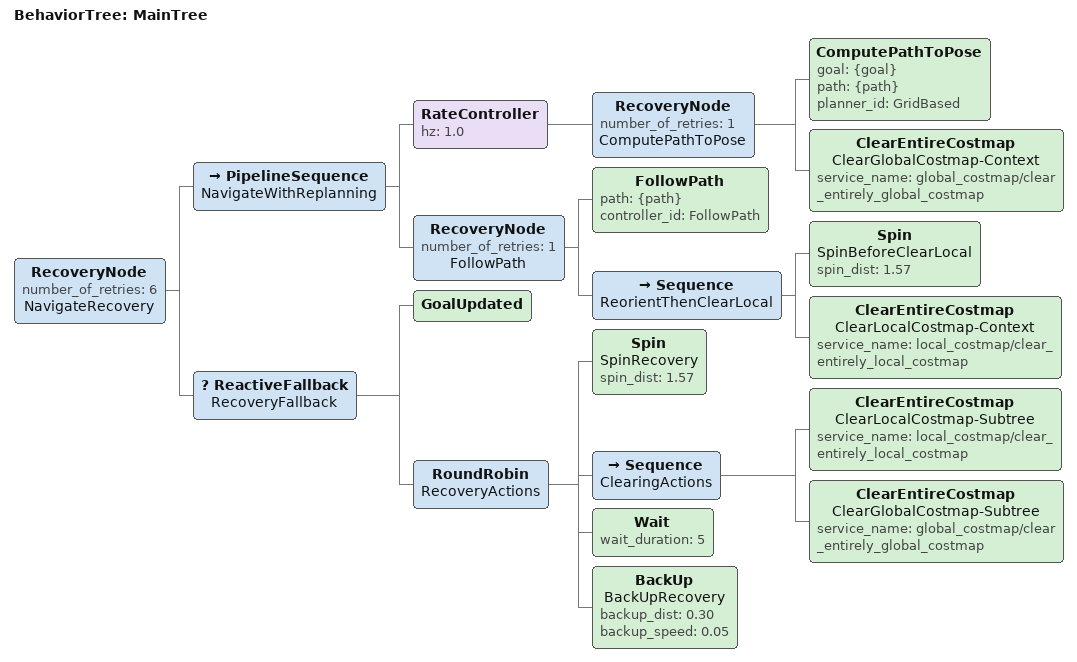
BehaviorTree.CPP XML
<root main_tree_to_execute="MainTree">
  <BehaviorTree ID="MainTree">
    <RecoveryNode number_of_retries="6" name="NavigateRecovery">
      <PipelineSequence name="NavigateWithReplanning">
        <RateController hz="1.0">
          <RecoveryNode number_of_retries="1" name="ComputePathToPose">
            <ComputePathToPose goal="{goal}" path="{path}" planner_id="GridBased"/>
            <ClearEntireCostmap name="ClearGlobalCostmap-Context" service_name="global_costmap/clear_entirely_global_costmap"/>
          </RecoveryNode>
        </RateController>
        <RecoveryNode number_of_retries="1" name="FollowPath">
          <FollowPath path="{path}" controller_id="FollowPath"/>
          <Sequence name="ReorientThenClearLocal">
            <Spin name="SpinBeforeClearLocal" spin_dist="1.57"/>
            <ClearEntireCostmap name="ClearLocalCostmap-Context" service_name="local_costmap/clear_entirely_local_costmap"/>
          </Sequence>
        </RecoveryNode>
      </PipelineSequence>
      <ReactiveFallback name="RecoveryFallback">
        <GoalUpdated/>
        <RoundRobin name="RecoveryActions">
          <Spin name="SpinRecovery" spin_dist="1.57"/>
          <Sequence name="ClearingActions">
            <ClearEntireCostmap name="ClearLocalCostmap-Subtree" service_name="local_costmap/clear_entirely_local_costmap"/>
            <ClearEntireCostmap name="ClearGlobalCostmap-Subtree" service_name="global_costmap/clear_entirely_global_costmap"/>
          </Sequence>
          <Wait wait_duration="5"/>
          <BackUp name="BackUpRecovery" backup_dist="0.30" backup_speed="0.05"/>
        </RoundRobin>
      </ReactiveFallback>
    </RecoveryNode>
  </BehaviorTree>
</root>
